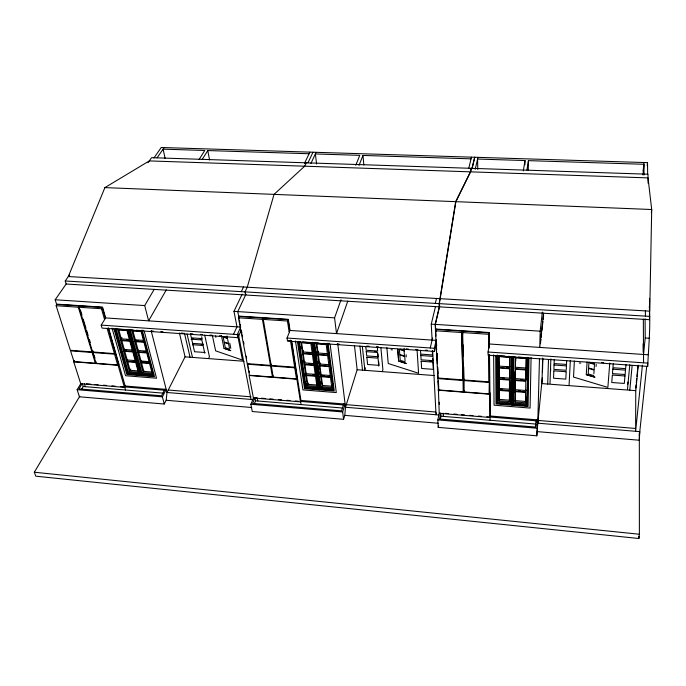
<?xml version="1.0" encoding="UTF-8"?>
<svg xmlns="http://www.w3.org/2000/svg" width="686" height="686" viewBox="0 0 686 686"><rect width="100%" height="100%" fill="white"/><g stroke="black" fill="none" stroke-linecap="round" stroke-linejoin="round"><path stroke-width="1.03" d="M509.398 401.533L509.441 391.2L498.962 390.394L499.005 400.71L509.398 401.533L509.647 399.732M509.441 390.6L509.484 380.087L498.919 379.298L498.962 389.794L509.441 390.6L509.689 388.808M509.484 379.487L509.527 368.794L498.876 368.022L498.919 378.698L509.484 379.487L509.732 377.694M509.527 368.176L509.569 357.303L498.825 356.549L498.876 367.404L509.527 368.176L509.784 366.401M509.621 390.883L509.587 400.178L499.211 399.363L499.168 390.077M509.664 379.795L509.629 389.254L499.168 388.456L499.125 379.006M509.715 368.528L509.672 378.14L499.125 377.36L499.082 367.756M509.758 356.96L509.724 366.839L499.082 366.075L499.039 356.205M638.297 365.184L635.759 390.643L635.622 431.28L642.43 365.175M511.233 357.226L510.993 402.828L497.419 401.756L497.17 355.185M511.207 404.508L511.464 357.217L496.544 356.171L496.818 403.368L511.207 404.508L511.464 357.217M512.005 405.16L512.296 356.651M512.811 404.637L513.119 357.337L528.134 358.392L527.294 405.795L512.811 404.637L513.445 402.656M513.72 357.406L513.394 403.016L527.062 404.105L527.191 396.662M513.608 392.392L513.754 372.241M513.814 392.898L513.968 371.701M515.014 401.979L515.1 391.629L525.639 392.443L525.467 402.802L515.014 401.979L515.246 400.17M515.1 391.037L515.186 380.516L525.819 381.313L525.648 391.843L515.1 391.037L515.34 389.236M515.195 379.907L515.28 369.214L525.999 369.994L525.828 380.704L515.195 379.907L515.435 378.123M515.289 368.596L515.375 357.715L526.188 358.478L526.008 369.377L515.289 368.596L515.529 366.813M515.263 391.312L515.186 400.624L525.63 401.447L525.785 392.126M515.358 380.224L515.28 389.682L525.81 390.488M515.452 368.939L515.375 378.569L525.99 379.358L526.153 369.72M515.555 357.372L515.469 367.259L526.179 368.03L526.342 358.126M515.692 360.982L515.726 357.029M524.944 164.777L524.996 160.541L477.585 159.049L477.765 169.408M528.271 170.197L528.417 160.644L643.948 164.28L642.988 174.947M527.302 390.283L527.877 357.337M528.983 357.818L528.091 406.438L496.021 403.882L495.721 355.485M531.084 357.44L530.081 408.067L494.049 405.186L493.646 354.842M536.203 422.465L536.246 420.827L486.837 416.754M438.388 388.739L439.229 413.306L437.84 419.926L438.225 427.387L536.795 435.799L537.867 419.909L490.19 415.999L489.521 354.585M539.462 358.881L537.781 423.185L536.795 435.799M542.352 312.053L540.182 331.175L539.762 347.416L543.604 313.065M542.669 358.101L541.94 383.611L635.759 390.643M542.3 377.9L537.781 423.185L639.781 431.631L639.326 440.232L537.232 431.614M542.446 372.592L542.84 358.787M547.702 384.04L548.5 359.558M550.009 383.457L550.858 358.864M550.609 370.929L550.678 368.785M553.825 371.032L553.559 378.218L565.821 379.118L566.156 371.923M554.074 364.189L553.885 369.394L566.233 370.286L566.473 365.063M554.245 359.635L554.099 363.563L566.499 364.446L566.679 360.51M570.34 360.33L569.097 384.889M574.371 361.033L573.53 377.077L607.865 387.401L609.777 363.023M587.105 362.045L586.256 374.702L595.011 377.231L586.333 374.642M593.87 373.75L594.11 370.097L588.554 368.459L588.211 373.93L593.742 375.576M594.428 365.406L594.145 369.591L588.588 367.945L588.914 362.731L594.496 364.36M596.065 366.453L596.203 364.352M612.332 375.268L611.749 382.505L624.294 383.431L625.04 375.148M612.898 368.365L612.469 373.613L625.1 374.522L625.572 369.265M613.267 363.769L612.95 367.739L625.632 368.639L625.992 364.669M297.424 377.806L296.901 379.212L249.112 375.491L253.426 397.983L250.844 404.251L252.259 411.531L343.575 419.317L344.801 415.356L345.495 407.261L337.752 343.797M643.168 171.046L643.648 165.72M647.215 165.832L647.515 162.633L161.236 147.499L153.921 158.003M627.767 384.169L627.964 382.051M627.493 389.254L629.782 364.798M629.791 390.197L632.115 365.818M651.391 212.66L651.7 209.513L648.03 177.888L149.308 160.91L104.898 187.604L68.334 276.535L649.745 311.161L651.7 209.513L104.898 187.604M635.768 388.053L636.085 384.88M636.291 382.754L636.719 378.518M636.925 376.4L637.457 371.1M637.663 368.982L637.98 365.801M643.528 354.465L645.226 337.975L645.089 318.861M649.582 298.401L649.462 319.702L66.148 284.013L55.172 299.773L56.561 304.121L102.557 307.148L105.653 317.927L101.176 325.104L102.051 328.105L237.888 337.641L241.318 330.163M535.835 427.207L536.16 424.094L440.944 416.196L440.781 412.963M639.318 435.962L646.709 366.427M647.944 354.765L489.41 343.995L488.055 352.004L488.089 355.194L647.678 366.393C648.604 346.404 650.705 326.467 649.299 306.368M74.551 360.519L73.728 361.831L80.734 383.748L77.132 389.699L79.43 396.791L164.271 404.028L166.158 400.272L166.998 392.486L151.16 330.746M536.358 419.789L535.577 427.052L439.52 419.017L440.686 413.426M540.457 343.583L540.928 339.373M541.16 337.272L541.631 333.07M541.863 330.969L542.926 321.511M543.158 319.41L543.629 315.208M79.765 396.234L34.3 472.225L35.809 476.187L638.889 538.501L639.378 534.24L639.318 432.755M527.105 403.737L527.294 405.795M525.648 391.843L525.862 390.042M525.467 402.802L525.682 400.993M525.828 380.704L526.051 378.912M526.008 369.377L526.231 367.585M511.044 402.468L510.847 403.917L497.256 402.836L496.818 403.368M499.005 400.71L499.365 387.71L499.099 389.494M498.962 389.794L499.331 376.623L499.056 378.406M497.47 401.396L497.256 402.836L497.007 356.248L496.544 356.171M498.919 378.698L499.288 365.355L498.876 368.022M439.229 413.306L489.958 417.491L490.19 415.999M498.876 367.404L499.279 362.774M526.951 169.965L528.417 160.644M489.298 393.893L489.41 380.996L489.298 393.893L464.139 391.938L464.07 379.092M489.958 417.491L489.941 392.735M489.032 347.142L488.869 332.839L462.621 331.115L463.779 379.958L489.161 381.87L489.118 355.459M523.315 170.883L524.996 160.541M488.741 345.427L488.989 343.96M488.784 348.599L488.869 332.839M464.139 391.938L464.422 390.463M463.35 391.869L463.273 379.032L463.35 391.869L438.448 389.94L435.173 324.375L439.34 306.728M437.848 378.003L462.973 379.898L461.789 331.055L435.824 329.349L435.49 330.781L461.498 332.496L461.789 331.055M463.779 379.958L463.702 366.907M443.096 413.624L443.19 413.161L443.345 416.393M440.318 419.223L440.944 416.196M438.225 427.387L438.646 425.363M436.425 412.981L436.047 414.756L432.669 350.726M438.448 389.94L438.766 388.473M238.625 316.083L288.334 319.342L290.058 330.446L287.022 338.026L287.511 341.122L434.512 351.438L436.33 343.532L436.648 349.937M475.218 169.271L477.971 157.36M434.512 351.438L434.349 348.274L436.176 340.376L290.058 330.446M430.251 347.991L432.6 338.018M471.248 168.327L470.416 171.843L455.693 201.658L439.16 303.624L439.306 306.848M471.419 168.336L470.587 171.852L455.881 201.667L439.366 303.641L439.512 306.856M471.934 168.67L474.626 157.257M439.76 305.793L435.378 324.384L435.962 336.114M472.097 168.696L474.798 157.257M432.111 340.102L431.262 324.118L435.49 306.573M468.795 168.199L471.453 157.154M435.318 303.392L436.51 298.461M382.514 370.92L382.882 369.625L380.859 347.365M364.609 370.311L365.355 367.842M354.482 345.624L357.14 369.754L345.495 407.261L438.929 414.996M343.575 419.317L342.657 411.943L345.109 404.08L300.948 400.453L300.442 401.867L253.426 397.983M343.712 403.96L341.559 410.828L252.602 403.394L254.952 397.657L257.181 397.846L257.782 400.993M321.331 374.976L320.739 376.674L322.128 386.741L331.81 387.504L332.376 385.789M321.151 386.733L320.028 389.305L333.43 390.368L327.454 344.295L313.605 343.326L320.028 389.305M322.128 386.741L322.712 385.035M318.698 387.247L318.544 389.185L305.219 388.122L298.299 342.245L312.07 343.214L318.544 389.185M347.785 301.085L336.509 333.602L334.579 317.858L341.019 299.765M320.662 376.091L319.247 365.87L329.074 366.598L330.412 376.846L320.662 376.091L321.254 374.393M315.423 375.696L313.974 365.475L304.215 364.746L305.733 374.95L315.423 375.696L316.023 373.999M319.17 365.278L317.738 354.885L327.642 355.597L328.997 366.015L319.17 365.278L320.07 362.74M319.247 365.87L320.148 363.323M307.311 385.566L305.819 375.525L315.509 376.271L316.932 386.329L307.311 385.566L308.228 383.02M317.652 354.285L316.195 343.712L326.176 344.415L327.565 354.996L317.652 354.285L318.561 351.755M317.738 354.885L318.647 352.347M305.733 374.95L306.35 373.253M304.121 364.155L302.577 353.779L312.422 354.499L313.896 364.883L304.121 364.155L305.064 361.625M296.489 378.895L297.012 377.489L295.28 366.393L294.748 367.79L296.489 378.895L273.208 377.077L271.287 365.578M302.492 353.187L300.922 342.64L310.835 343.334L312.336 353.899L302.492 353.187L303.444 350.666M271.013 363.992L270.447 365.372L247.2 363.623L238.428 317.772L239.062 316.418L263.021 317.995L271.184 365.432L294.663 367.199L295.194 365.801L291.293 340.805M359.027 165.369L362.971 155.439L471.05 158.843M271.107 364.575L270.541 365.964L247.312 364.206L249.421 375.233L272.471 377.026L273.028 375.628M355.777 165.266L359.773 155.345L315.363 153.947L316.589 164.014M254.377 403.677L255.552 400.804L254.952 397.657M287.434 321.005L288 319.633L263.793 318.038L263.192 319.402L287.434 321.005L289.123 331.801L289.681 330.42L288 319.633M270.447 365.372L262.429 319.359L263.021 317.995M237.888 337.641L237.296 334.571L240.297 328.037M233.506 334.305L236.979 326.845L233.977 311.35L242.141 294.217M310.912 163.465L316.126 152.318M245.974 294.208L237.768 311.59L239.148 318.827M307.971 162.848L312.988 152.223M306.256 162.831L304.661 166.201L274.04 194.378L247.252 287.194L245.031 291.876L245.605 294.989M304.507 163.354L309.858 152.129M208.827 357.929L209.427 356.686L204.702 335.042M241.3 291.644L243.539 286.971M179.432 333.01L185.066 356.849L166.998 392.486L252.817 399.586M164.271 404.028L162.393 396.842L166.201 389.382L125.178 386.012L124.432 387.35L80.734 383.748M164.897 389.271L161.57 395.788L78.959 388.885L81.994 383.851M142.268 373.278L141.162 375.07L153.604 376.065L141.796 331.252L128.977 330.352L141.162 375.07M143.168 372.601L140.519 362.808L149.565 363.503L152.155 373.313L143.168 372.601L144.051 370.98M140.373 362.242L137.68 352.287L146.787 352.973L149.419 362.937L140.373 362.242L141.265 360.63M128.539 372.198L127.416 373.981L139.781 374.968L127.553 330.258L114.802 329.357L127.416 373.981M129.422 371.52L126.678 361.736L135.665 362.431L138.349 372.224L129.422 371.52L130.777 369.094M137.526 351.721L134.79 341.611L143.966 342.271L146.632 352.398L137.526 351.721L138.426 350.109M126.516 361.179L123.729 351.249L132.784 351.927L135.511 361.865L126.516 361.179L127.433 359.567M166.295 289.878L148.622 320.842L144.703 305.57L154.239 289.295M134.627 341.028L131.849 330.755L141.093 331.407L143.811 341.688L134.627 341.028L135.545 339.424M134.79 341.611L135.708 340.007M124.432 387.35L118.086 365.286L118.858 363.957M117.658 364.978L118.429 363.649L115.334 352.853L114.553 354.173L117.658 364.978L96.057 363.297L92.79 352.535L114.553 354.173M123.574 350.675L120.745 340.59L129.86 341.251L132.63 351.352L123.574 350.675L124.5 349.08M123.729 351.249L124.655 349.646M102.291 307.422L101.459 308.726L104.478 319.204L105.292 317.901L102.291 307.422L79.893 305.956L79.036 307.251L92.619 351.961L114.382 353.607L115.162 352.278L108.191 327.977M120.582 340.007L117.709 329.76L126.893 330.412L129.705 340.668L120.582 340.007L121.988 337.623M81.583 389.228L83.22 386.501L82.243 383.44M93.502 353.119L92.91 351.163L92.096 352.484L70.547 350.855L73.977 361.582L95.371 363.246L96.169 361.925M91.924 351.909L78.324 307.199L79.182 305.905L57.007 304.447L56.123 305.733L70.366 350.289L91.924 351.909L92.739 350.597M202.147 159.546L207.772 150.56L309.086 153.75M199.112 159.452L204.771 150.466L163.105 149.154L165.146 158.483M157.12 157.789L164.186 147.593M66.148 284.013L65.221 280.986L69.56 274.786M148.082 162.668L151.572 157.669L647.978 174.218L648.098 183.239M305.219 388.122L306.376 385.566L306.059 383.465M580.802 363.151L579.258 362.98M392.443 349.877L391.02 349.723M127.553 330.258L139.781 374.968M141.796 331.252L153.604 376.065M312.07 343.214L318.218 388.61L305.639 387.616L298.822 342.323L298.299 342.245M327.454 344.295L333.43 390.368M528.134 358.392L526.934 405.194L513.257 404.105L513.574 357.415L513.119 357.337M65.221 280.986L649.813 316.383M55.172 299.773L144.703 305.57M233.977 311.35L334.579 317.858M431.262 324.118L540.182 331.175M645.226 337.975L649.693 338.267M435.404 329.006L489.281 332.538L489.444 347.167M56.123 305.733L78.324 307.199M79.036 307.251L101.459 308.726M238.428 317.772L262.429 319.359M462.33 332.556L488.621 334.288M105.653 317.927L240.726 327.102M101.176 325.104L237.296 334.571M287.022 338.026L434.349 348.274M488.055 352.004L648.03 363.134M141.573 330.3L143.708 330.446M151.186 330.969L153.33 331.124M160.807 331.647L162.951 331.792M181.121 333.07L183.256 333.216M190.734 333.739L192.877 333.893M200.355 334.416L202.49 334.562M209.976 335.085L212.111 335.24M219.597 335.763L221.732 335.908M288.223 340.573L290.35 340.719M327.548 343.326L329.674 343.472M337.118 343.995L339.244 344.14M366.881 346.078L369.008 346.224M376.442 346.747L378.569 346.902M406.206 348.831L408.333 348.985M415.776 349.5L417.903 349.654M425.346 350.177L427.464 350.323M601.562 362.517L603.697 362.662M116.972 328.928L124.055 329.426M133.195 330.069L128.102 329.709L140.621 375.576M136.248 330.283L142.362 330.712L154.436 376.674L126.884 374.479L113.936 328.714M300.502 341.8L297.45 341.585L304.567 388.636L334.254 391.003L328.148 343.737L323.02 343.377M302.543 341.945L309.686 342.443M318.913 343.086L312.747 342.657L319.367 389.811M498.825 355.708L505.042 356.137M508.155 356.36L514.38 356.797M518.556 357.089L524.816 357.526M193.443 338.575L191.497 338.438L192.62 343.369L203.288 344.14M200.252 339.055L202.199 339.193M374.59 351.438L376.683 351.584M191.12 339.176L201.821 339.939L202.919 344.887M365.99 351.626L377.497 352.441L377.977 357.526M420.595 355.511L432.36 356.351M553.996 365.003L566.404 365.887M612.872 369.197L625.563 370.106M201.281 344.569L203.416 344.724M429.659 361.05L431.786 361.196M130.4 339.467L121.285 338.815L118.704 329.597M143.468 340.41L135.322 339.827L132.827 330.592M312.799 352.63L302.963 351.927L301.557 342.443M328.002 353.727L318.107 353.016L316.803 343.506M126.507 339.759L128.531 339.904M136.497 340.479L138.529 340.625M306.985 352.801L308.949 352.947M506.525 367.224L508.652 367.379M192.38 344.698L203.047 345.47L204.771 353.264M366.564 357.295L378.029 358.126L378.775 366.127M420.947 361.23L432.669 362.071M553.782 370.834L566.139 371.726M612.392 375.07L625.032 375.988M205.131 352.51L194.532 351.729L192.757 343.952M433.278 369.342L421.641 368.485L421.204 361.436M132.312 350.074L124.269 349.474L121.731 340.402M146.29 351.112L138.203 350.512L135.751 341.414M313.373 363.537L304.593 362.885L303.212 353.556M328.457 364.66L319.616 364.009L318.338 354.653M124.432 350.049L126.438 350.194M143.408 351.464L145.432 351.609M308.58 363.769L310.535 363.914M502.289 378.2L504.399 378.355M520.674 379.564L522.801 379.727M185.066 356.849L244.045 361.273M357.14 369.754L434.47 375.551M271.287 366.015L294.748 367.79M437.882 378.603L462.99 380.498M463.796 380.559L489.169 382.479M135.193 360.579L127.202 359.97L124.706 351.035M149.068 361.642L141.042 361.033L138.623 352.081M315.877 374.419L306.196 373.673L304.833 364.498M329.872 375.491L321.108 374.822L319.702 364.592M133.35 360.99L135.348 361.145M142.199 361.668L145.209 361.899M313.056 374.77L314.994 374.925M322.163 375.474L324.109 375.619M499.168 389.048L502.306 389.288M518.436 390.523L520.537 390.686M320.739 376.674L330.489 377.429L331.81 387.504M73.728 361.831L118.086 365.286M438.071 390.197L489.701 394.218M138.023 370.929L130.1 370.303L127.639 361.513M151.812 372.018L143.837 371.383L141.453 362.577M317.378 385.052L307.774 384.289L306.428 375.259M332.23 386.218L322.566 385.455L321.185 375.396M140.03 373.441L128.359 372.515L115.96 328.483M153.827 374.53L142.096 373.604L130.391 330.506M318.578 387.59L306.007 386.587L299.37 342.374M333.447 388.765L320.799 387.762L314.642 343.446M139.498 374.419L127.819 373.484L115.385 329.443L114.802 329.357M153.312 375.516L141.565 374.582L129.551 330.438L128.977 330.352M333.104 389.794L320.448 388.791L314.119 343.403L313.605 343.326M168.242 390.017L251.016 396.825M346.301 404.663L435.55 412.003M538.073 420.441L635.63 428.467M86.445 383.783L90.689 384.134M94.934 384.477L98.124 384.743M103.432 385.18L106.622 385.446M111.929 385.884L115.111 386.141M120.419 386.578L164.417 390.205M261.417 398.189L265.654 398.54M269.89 398.892L273.071 399.149M278.362 399.586L281.543 399.852M286.834 400.281L290.015 400.547M295.306 400.984L298.479 401.241M343.403 404.946L300.597 401.421L301.094 404.586M445.317 413.341L448.515 413.598M453.84 414.035L457.03 414.301M461.292 414.653L464.482 414.919M469.807 415.356L472.997 415.613M478.322 416.059L481.521 416.316M83.22 386.501L163.131 393.138M255.552 400.804L342.726 408.041M77.132 389.699L162.393 396.842M250.844 404.251L342.657 411.943M437.84 419.926L536.992 428.227M166.158 400.272L251.711 407.501M344.801 415.356L438.208 423.245M34.3 472.225L639.378 534.24M588.948 362.217L594.53 363.846M400.341 349.217L404.286 350.452L404.131 348.385M404.32 350.958L399.398 349.414L399.784 354.49L404.697 356.043M405.126 361.874L400.238 360.313L399.827 354.988L404.731 356.54L405.049 360.802M223.902 336.835L227.383 338.001L226.98 335.994M227.486 338.49L223.139 337.032L224.15 341.971L228.489 343.437L227.683 339.476M229.63 349.114L225.317 347.648L224.245 342.46L228.584 343.918L229.424 348.076M224.065 348.342L230.848 350.657L223.979 348.394L221.501 335.9M84.318 383.603L85.296 386.672M92.096 352.484L95.371 363.246M80.416 309.969L81.96 315.046M83.186 319.11L85.964 328.251M86.573 330.283L88.117 335.36M89.352 339.424L90.269 342.468M94.093 355.074L94.985 358.006M215.464 335.969L215.884 337.392M107.093 328.277L114.382 353.607M108.568 328.088L125.178 386.012M124.672 386.93L125.555 390.017M112.032 328.122L125.564 375.722L156.537 378.2L144.292 331.381M184.474 333.285L190.048 357.226M187.089 334.056L192.32 356.686M190.511 334.125L191.36 337.846L202.061 338.61L201.65 336.74M212.523 336.209L215.644 350.863L242.475 360.081L238.042 337.272M229.767 343.146L230.813 348.342M238.368 334.056L251.033 399.441M239.414 320.225L239.817 322.3M240.134 323.998L240.529 326.064M241.515 331.201L241.909 333.276M242.184 334.734L242.578 336.8M243.496 341.585L243.967 344.055M246.274 356.12L246.668 358.195M247.655 363.391L248.058 365.466M248.315 366.847L248.718 368.922M249.044 370.663L249.438 372.738M207.772 150.56L209.564 159.958M270.541 365.964L272.471 377.026M291.687 340.916L300.948 400.453M296.901 379.212L300.442 401.867M290.418 340.102L294.663 367.199M295.469 340.968L302.946 389.905L336.303 392.572L330.155 344.432M300.545 346.627L300.862 348.737M302.595 360.313L302.912 362.414M304.644 373.99L304.961 376.1M312.199 342.228L312.49 344.338M314.274 356.994L314.574 359.104M315.611 366.487L315.903 368.596M316.349 371.761L316.649 373.87M317.687 381.253L317.987 383.363M316.332 351.927L316.623 354.036M317.644 361.419L317.935 363.529M318.373 366.693L318.664 368.802M319.11 371.966L319.402 374.076M320.422 381.459L320.714 383.568M327.968 346.473L328.242 348.591M328.654 351.764L328.928 353.873M329.34 357.046L329.614 359.164M330.026 362.337L330.3 364.446M330.712 367.619L330.986 369.737M332.075 378.192L332.35 380.31M332.761 383.474L333.036 385.592M359.918 345.958L362.491 370.157M362.354 346.336L364.781 369.6M365.775 346.421L366.17 350.237L377.669 351.06L377.317 347.227M366.333 351.858L366.744 355.914L378.2 356.737L377.917 353.693M366.907 357.509L367.619 364.498L379.006 365.338L378.629 361.342M362.971 155.439L363.837 164.974M386.861 347.639L388.225 363.503L418.58 373.253L417.071 349.8M397.777 349.294L398.695 361.025L406.292 363.52L398.617 361.076L397.691 349.346M404.105 351.103L404.474 356.188M406.112 354.671L406.189 356.866M420.518 350.254L420.75 354.113L432.514 354.945L432.309 351.086M420.792 354.722L421.101 359.824L432.815 360.673L432.712 358.624M432.9 362.285L433.226 368.331M435.824 329.349L435.927 331.449M436.347 339.836L436.665 346.13M437.025 353.47L437.334 359.764M437.702 367.104L438.011 373.398M438.405 381.262L438.714 387.444M436.81 353.144L437.342 363.82M437.497 367.027L438.028 377.703M438.191 380.901L438.723 391.586M439.254 402.262L439.357 404.397M462.621 331.115L462.716 334.271M463.033 344.801L463.384 356.377M461.498 332.496L462.973 379.898M647.515 162.633L647.661 174.347M490.036 417.019L490.07 420.269M488.852 354.842L489.161 381.87M647.661 364.3L647.678 366.393M645.389 310.904L645.423 316.117M643.94 162.522L644.025 174.921M643.339 319.17L643.571 362.825M643.125 343.789L643.168 352.355M497.35 355.177L497.359 357.295M638.88 536.366L638.889 538.501"/></g></svg>
